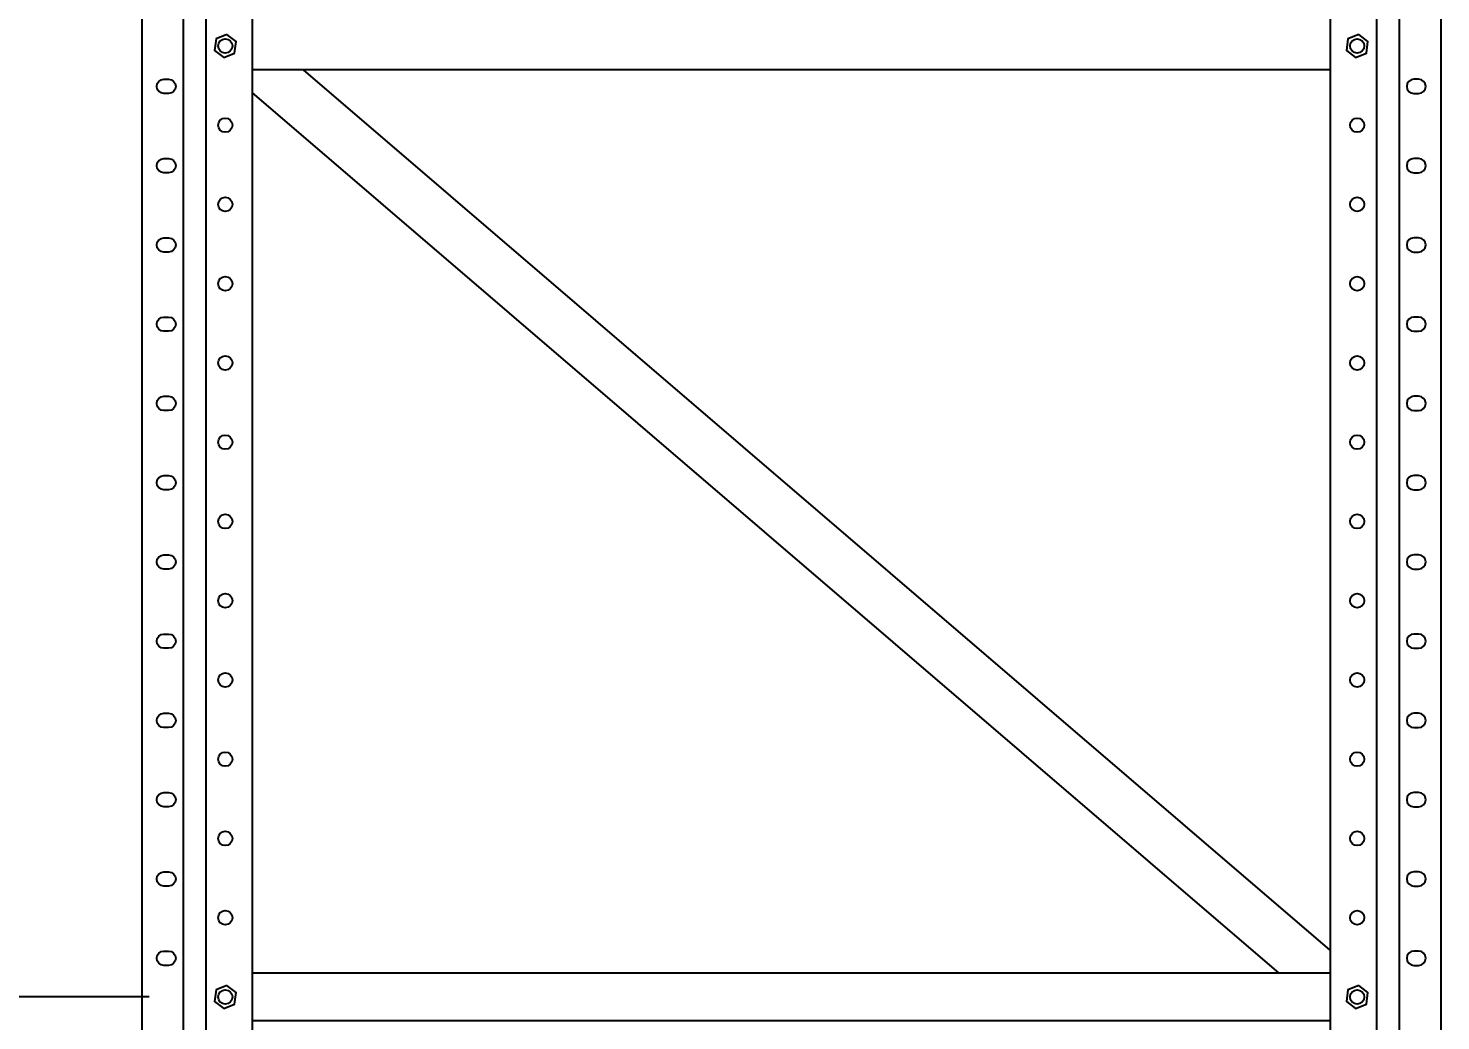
# Model space of a CAD drawing. Header units: millimetres. Extents: x 2596 to 53213, y 1175 to 12446.
# Drawn here: x 29982 to 30874, y 2441 to 3067 of the extents above; entities that cross this region are included whole.
import ezdxf

# ---------------------------------------------------------------- set-up
doc = ezdxf.new("R2010")
doc.units = ezdxf.units.MM
doc.linetypes.add('LIN0', pattern=[0])
doc.layers.add('MONTANTE', color=170, linetype='LIN0', lineweight=25)
doc.styles.add('DIM', font='dim.shx')
doc.dimstyles.new('200 - Planta Baixal', dxfattribs={"dimscale": 1.2, "dimtxt": 200, "dimasz": 50, "dimexe": 1.25, "dimexo": 40, "dimgap": 20, "dimtad": 1, "dimdec": 0, "dimzin": 9, "dimdsep": 46, "dimtxsty": 'DIM', "dimblk": 'OBLIQUE', "dimcen": 2.5, "dimclrd": 256, "dimclre": 256, "dimclrt": 256, "dimadec": 0, "dimazin": 0, "dimtfac": 1, "dimtdec": 0, "dimtmove": 0, "dimatfit": 0, "dimldrblk": 'OBLIQUE', "dimfxl": 0.04, "dimtolj": 1, "dimtzin": 1, "dimarcsym": 0})

# ---------------------------------------------------------------- blocks, each defined once
blk = doc.blocks.new('_Oblique')
at = {"color": 0, "linetype": 'ByBlock', "lineweight": -2}
blk.add_line((-0.5, -0.5), (0.5, 0.5), dxfattribs=at)
blk = doc.blocks.new('*D40')
at = {"lineweight": -2, "transparency": 16777216}
for p, q in [((30005.8, 10556.31), (28770.15, 10556.31)), ((28771.65, 1756.31), (28771.65, 10556.31)), ((30003.15, 1756.31), (28770.15, 1756.31))]:
    blk.add_line(p, q, dxfattribs=at)
at = {"layer": 'Defpoints', "color": 0, "transparency": 16777216}
for p in [(28771.65, 10556.31), (30053.8, 10556.31), (30051.15, 1756.31)]:
    blk.add_point(p, dxfattribs=at)
at = {"lineweight": -2, "transparency": 16777216, "xscale": 60, "yscale": 60, "zscale": 60}
for p, rotation in [((28771.65, 10556.31), 90), ((28771.65, 1756.31), 270)]:
    blk.add_blockref('_Oblique', p, dxfattribs=dict(at, rotation=rotation))
at = {"transparency": 16777216, "insert": (28627.65, 6156.31), "char_height": 240, "attachment_point": 5, "rotation": 90, "style": 'DIM'}
blk.add_mtext('\\A1;B', dxfattribs=at)
blk = doc.blocks.new('*U5')
at = {"layer": 'MONTANTE'}
for p, q in [((-872.65, 8804.75), (-872.65, 64.75)), ((-846.46, 8804.75), (-846.46, 64.75)), ((-832.15, 8804.75), (-832.15, 4.75)), ((-802.9, 8804.75), (-802.9, 4.75)), ((-122.4, 8804.75), (-122.4, 4.75)), ((-93.15, 8804.75), (-93.15, 4.75)), ((-78.84, 8804.75), (-78.84, 64.75)), ((-52.65, 8804.75), (-52.65, 64.75)), ((-122.4, 1289.75), (-802.9, 1289.75)), ((-122.4, 734.21), (-770.61, 1289.75)), ((-154.69, 719.75), (-802.9, 1275.29)), ((-122.4, 719.75), (-802.9, 719.75)), ((-122.4, 689.75), (-802.9, 689.75))]:
    blk.add_line(p, q, dxfattribs=at)
for points in [[(-818.92, 1312.02), (-825.7, 1309.23), (-826.68, 1301.96), (-820.87, 1297.48), (-814.09, 1300.27), (-813.12, 1307.54), (-818.92, 1312.02)], [(-104.43, 1312.02), (-111.21, 1309.23), (-112.18, 1301.96), (-106.38, 1297.48), (-99.6, 1300.27), (-98.62, 1307.54), (-104.43, 1312.02)], [(-818.92, 712.02), (-825.7, 709.23), (-826.68, 701.96), (-820.87, 697.48), (-814.09, 700.27), (-813.12, 707.54), (-818.92, 712.02)], [(-104.43, 712.02), (-111.21, 709.23), (-112.18, 701.96), (-106.38, 697.48), (-99.6, 700.27), (-98.62, 707.54), (-104.43, 712.02)]]:
    blk.add_lwpolyline(points, dxfattribs=at)
for points in [[(-855.68, 1274.7), (-858.68, 1274.7, -1), (-858.68, 1283.7), (-855.68, 1283.7, -1)], [(-69.62, 1274.7), (-66.62, 1274.7, 1), (-66.62, 1283.7), (-69.62, 1283.7, 1)], [(-855.68, 1224.7), (-858.68, 1224.7, -1), (-858.68, 1233.7), (-855.68, 1233.7, -1)], [(-69.62, 1224.7), (-66.62, 1224.7, 1), (-66.62, 1233.7), (-69.62, 1233.7, 1)], [(-855.68, 1174.7), (-858.68, 1174.7, -1), (-858.68, 1183.7), (-855.68, 1183.7, -1)], [(-69.62, 1174.7), (-66.62, 1174.7, 1), (-66.62, 1183.7), (-69.62, 1183.7, 1)], [(-855.68, 1124.7), (-858.68, 1124.7, -1), (-858.68, 1133.7), (-855.68, 1133.7, -1)], [(-69.62, 1124.7), (-66.62, 1124.7, 1), (-66.62, 1133.7), (-69.62, 1133.7, 1)], [(-855.68, 1074.7), (-858.68, 1074.7, -1), (-858.68, 1083.7), (-855.68, 1083.7, -1)], [(-69.62, 1074.7), (-66.62, 1074.7, 1), (-66.62, 1083.7), (-69.62, 1083.7, 1)], [(-855.68, 1024.7), (-858.68, 1024.7, -1), (-858.68, 1033.7), (-855.68, 1033.7, -1)], [(-69.62, 1024.7), (-66.62, 1024.7, 1), (-66.62, 1033.7), (-69.62, 1033.7, 1)], [(-855.68, 974.7), (-858.68, 974.7, -1), (-858.68, 983.7), (-855.68, 983.7, -1)], [(-69.62, 974.7), (-66.62, 974.7, 1), (-66.62, 983.7), (-69.62, 983.7, 1)], [(-855.68, 924.7), (-858.68, 924.7, -1), (-858.68, 933.7), (-855.68, 933.7, -1)], [(-69.62, 924.7), (-66.62, 924.7, 1), (-66.62, 933.7), (-69.62, 933.7, 1)], [(-855.68, 874.7), (-858.68, 874.7, -1), (-858.68, 883.7), (-855.68, 883.7, -1)], [(-69.62, 874.7), (-66.62, 874.7, 1), (-66.62, 883.7), (-69.62, 883.7, 1)], [(-855.68, 824.7), (-858.68, 824.7, -1), (-858.68, 833.7), (-855.68, 833.7, -1)], [(-69.62, 824.7), (-66.62, 824.7, 1), (-66.62, 833.7), (-69.62, 833.7, 1)], [(-855.68, 774.7), (-858.68, 774.7, -1), (-858.68, 783.7), (-855.68, 783.7, -1)], [(-69.62, 774.7), (-66.62, 774.7, 1), (-66.62, 783.7), (-69.62, 783.7, 1)], [(-855.68, 724.7), (-858.68, 724.7, -1), (-858.68, 733.7), (-855.68, 733.7, -1)], [(-69.62, 724.7), (-66.62, 724.7, 1), (-66.62, 733.7), (-69.62, 733.7, 1)]]:
    blk.add_lwpolyline(points, format="xyb", close=True, dxfattribs=at)
for centre in [(-819.9, 1304.75), (-105.4, 1304.75), (-819.9, 1254.75), (-105.4, 1254.75), (-819.9, 1204.75), (-105.4, 1204.75), (-819.9, 1154.75), (-105.4, 1154.75), (-819.9, 1104.75), (-105.4, 1104.75), (-819.9, 1054.75), (-105.4, 1054.75), (-819.9, 1004.75), (-105.4, 1004.75), (-819.9, 954.75), (-105.4, 954.75), (-819.9, 904.75), (-105.4, 904.75), (-819.9, 854.75), (-105.4, 854.75), (-819.9, 804.75), (-105.4, 804.75), (-819.9, 754.75), (-105.4, 754.75), (-819.9, 704.75), (-105.4, 704.75)]:
    blk.add_circle(centre, 4.5, dxfattribs=at)
blk = doc.blocks.new('*U38')
blk.add_blockref('*U5', (42.5, -4552.375))
blk = doc.blocks.new('*U37')
at = {"color": 0, "linetype": 'ByBlock', "lineweight": -2, "transparency": 16777216}
blk.add_blockref('*U38', (0, 0), dxfattribs=at)
blk = doc.blocks.new('*D54')
at = {"lineweight": -2, "transparency": 16777216}
for p, q in [((30058.55, 2456.31), (29425.92, 2456.31)), ((29427.42, 1856.31), (29427.42, 2456.31)), ((30058.55, 1856.31), (29425.92, 1856.31))]:
    blk.add_line(p, q, dxfattribs=at)
at = {"layer": 'Defpoints', "color": 0, "transparency": 16777216}
for p in [(29427.42, 2456.31), (30106.55, 2456.31), (30106.55, 1856.31)]:
    blk.add_point(p, dxfattribs=at)
at = {"lineweight": -2, "transparency": 16777216, "xscale": 60, "yscale": 60, "zscale": 60}
for p, rotation in [((29427.42, 2456.31), 90), ((29427.42, 1856.31), 270)]:
    blk.add_blockref('_Oblique', p, dxfattribs=dict(at, rotation=rotation))
at = {"transparency": 16777216, "insert": (29283.42, 2156.31), "char_height": 240, "attachment_point": 5, "rotation": 90, "style": 'DIM'}
blk.add_mtext('\\A1;C', dxfattribs=at)

msp = doc.modelspace()

# ---------------------------------------------------------------- block references
msp.add_blockref('*U37', (30883.95, 6303.93))

# ---------------------------------------------------------------- dimensions: what is measured, and where the dimension line sits
dim = msp.add_linear_dim(base=(28771.65, 10556.31), p1=(30051.15, 1756.31), p2=(30053.8, 10556.31), angle=90, text='B', dimstyle='200 - Planta Baixal')
dim.commit()
dim.dimension.update_dxf_attribs({"geometry": '*D40', "text_midpoint": (28627.65, 6156.31)})
dim = msp.add_linear_dim(base=(29427.42, 2456.31), p1=(30106.55, 1856.31), p2=(30106.55, 2456.31), angle=90, text='C', dimstyle='200 - Planta Baixal')
dim.commit()
dim.dimension.update_dxf_attribs({"geometry": '*D54', "text_midpoint": (29427.42, 2156.31), "dimtype": 160})

doc.saveas('drawing.dxf')
